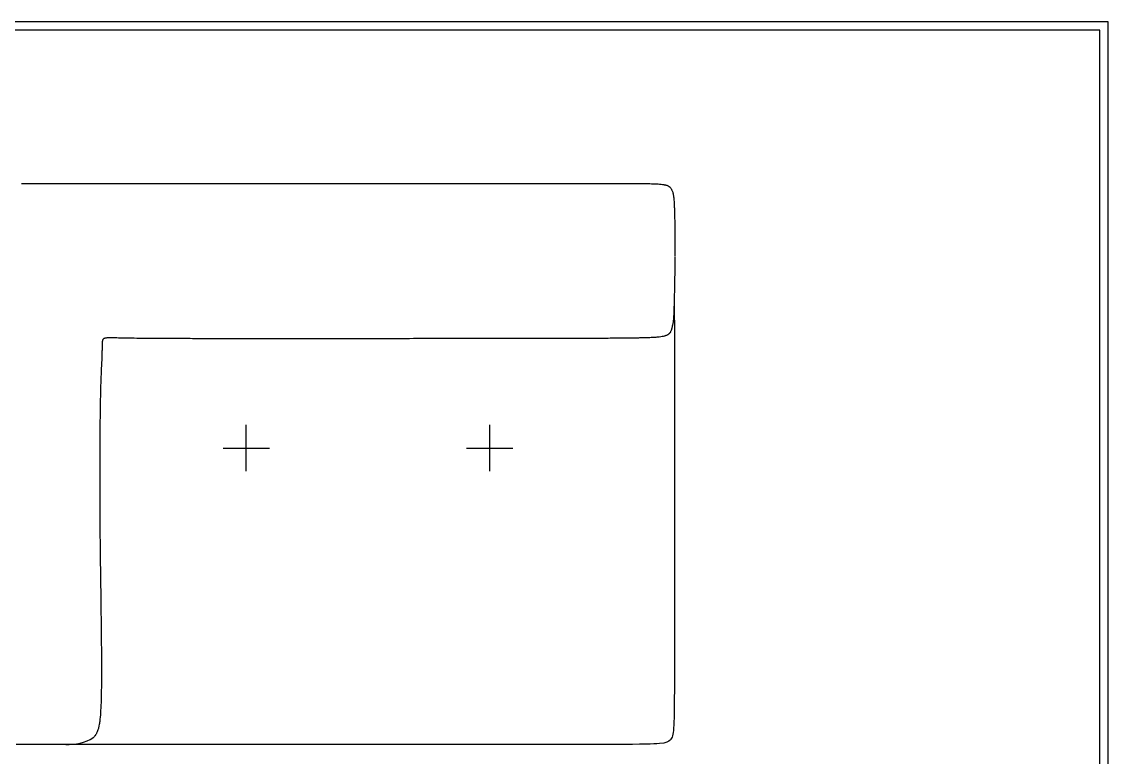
# Model space of a CAD drawing. Header units: millimetres. Extents: x 0 to 2575, y 0 to 3642.
# Drawn here: x 927 to 2575, y 2526 to 3642 of the extents above; entities that cross this region are included whole.
import ezdxf

# ---------------------------------------------------------------- set-up
doc = ezdxf.new("R2010")
doc.units = ezdxf.units.MM
doc.layers.add('4501 Delphi Corner module 120 x 85 cm - L', color=7, linetype='Continuous', true_color=0x000000)

msp = doc.modelspace()

# ---------------------------------------------------------------- linework, layer by layer
at = {"layer": '4501 Delphi Corner module 120 x 85 cm - L'}
for p, q in [((1267.8, 2960.3), (1267.8, 3030.3)), ((1636.9, 2960.3), (1636.9, 3030.3)), ((1232.8, 2995.3), (1302.8, 2995.3)), ((1601.9, 2995.3), (1671.9, 2995.3))]:
    msp.add_line(p, q, dxfattribs=at)
for points in [[(0, 0), (2575.1, 0), (2575.1, 3641.9), (0, 3641.9)], [(12.8, 12.8), (2562.3, 12.8), (2562.3, 3629.1), (12.8, 3629.1)]]:
    msp.add_lwpolyline(points, close=True, dxfattribs=at)
at = {"layer": '4501 Delphi Corner module 120 x 85 cm - L', "color": 178, "lineweight": -3, "true_color": 0x000000}
for points in [[(1912.9, 3387.2), (1913.2, 3386.6), (1913.7, 3385.6), (1914.1, 3384.6), (1914.1, 3384.5), (1914.5, 3383.4), (1914.8, 3382.2), (1915.1, 3381), (1915.2, 3380.2), (1915.3, 3379.6), (1915.6, 3378.2), (1915.8, 3377), (1915.8, 3376.6)], [(1917.9, 3286), (1917.8, 3283.1), (1917.8, 3280.2), (1917.8, 3277.4), (1917.8, 3274.5), (1917.7, 3271.6), (1917.7, 3268.6), (1917.7, 3266), (1917.7, 3265.7), (1917.6, 3262.7)], [(1917, 3180.8), (1917, 3174.3), (1917, 3172), (1917.1, 3167.7), (1917.1, 3161.1), (1917.1, 3154.3), (1917.1, 3147.5), (1917.1, 3140.6), (1917.1, 3133.5), (1917.1, 3126.5), (1917.1, 3126.4), (1917.2, 3119.1), (1917.2, 3111.7), (1917.2, 3104.1), (1917.2, 3096.4), (1917.2, 3088.6), (1917.2, 3080.6), (1917.2, 3072.4), (1917.2, 3064.1), (1917.2, 3055.7), (1917.2, 3047.1), (1917.2, 3038.4), (1917.2, 3029.5), (1917.2, 3020.6), (1917.2, 3011.4), (1917.2, 3002.2), (1917.2, 2992.8)]]:
    msp.add_lwpolyline(points, dxfattribs=at)
for points in [[(927, 3396.5), (976.8, 3396.5), (1033.4, 3396.5), (1091.3, 3396.5)], [(1091.3, 3396.5), (1149.3, 3396.5), (1208.6, 3396.5), (1268.7, 3396.5)], [(1268.7, 3396.5), (1328.9, 3396.5), (1389.9, 3396.5), (1451.4, 3396.5)], [(1451.4, 3396.5), (1512.9, 3396.5), (1574.8, 3396.5), (1642, 3396.5)], [(1642, 3396.5), (1709.2, 3396.5), (1781.7, 3396.5), (1825.6, 3396.5)], [(1825.6, 3396.5), (1836.6, 3396.5), (1845.8, 3396.5), (1853.6, 3396.5)], [(1916.7, 3218.4), (1916.8, 3207.2), (1916.9, 3195.2), (1917, 3182.4)], [(1917, 3182.4), (1917.1, 3156.9), (1917.1, 3128.5), (1917.1, 3096.9)], [(1046.5, 3076.7), (1045.9, 3050.3), (1045.7, 3016.9), (1045.5, 2990.2)], [(1917.2, 2992.8), (1917.2, 2960.2), (1917.1, 2903.1), (1917.1, 2870.5)], [(1045.8, 2870.2), (1046.2, 2825.8), (1047, 2781.2), (1047.5, 2736.6)], [(1917.1, 2870.5), (1917.1, 2826.7), (1917.1, 2779.8), (1917.1, 2736.8)], [(1917.1, 2736.8), (1917.1, 2693.8), (1917.1, 2654.8), (1917, 2626.8)], [(1917, 2626.8), (1916.9, 2598.8), (1916.6, 2581.7), (1915.8, 2570.9)], [(1915.8, 2570.9), (1915, 2560.1), (1913.6, 2555.6), (1910.9, 2552.6)], [(1005, 2545.6), (972.6, 2545.6), (943.3, 2545.6), (918.7, 2545.6)], [(1117.2, 2545.6), (1072.9, 2545.6), (1037.4, 2545.6), (1005, 2545.6)], [(1271.8, 2545.6), (1214.7, 2545.6), (1161.6, 2545.6), (1117.2, 2545.6)], [(1451.4, 2545.6), (1389.9, 2545.6), (1328.9, 2545.6), (1271.8, 2545.6)], [(1271.8, 2545.6), (1271.8, 2545.6), (1271.8, 2545.6), (1271.8, 2545.6)], [(1271.8, 2545.6), (1271.8, 2545.6), (1271.8, 2545.6), (1271.8, 2545.6)], [(1825.6, 2545.7), (1725.8, 2545.4), (1551.2, 2545.6), (1451.4, 2545.6)], [(1894.6, 2547.1), (1884.9, 2546.2), (1869.6, 2545.9), (1825.6, 2545.7)], [(1910.9, 2552.6), (1908.2, 2549.6), (1904.3, 2548), (1894.6, 2547.1)]]:
    msp.add_open_spline(points, degree=3, dxfattribs=at)
at = {"layer": '4501 Delphi Corner module 120 x 85 cm - L'}
for points in [[(1853.6, 3396.5), (1855.5, 3396.5), (1858.9, 3396.5), (1860.9, 3396.5)], [(994.1, 2545.6), (1007.1, 2545.6), (1025, 2548.4), (1035, 2555.6)]]:
    msp.add_open_spline(points, degree=3, dxfattribs=at)
at = {"layer": '4501 Delphi Corner module 120 x 85 cm - L', "color": 178, "lineweight": -3, "true_color": 0x000000}
for points, knots in [([(1860.9, 3396.5), (1863, 3396.5), (1865.2, 3396.5), (1870.9, 3396.5), (1874.5, 3396.4), (1879.3, 3396.4), (1880.8, 3396.3), (1883.5, 3396.3), (1884.7, 3396.2), (1889, 3396.1), (1891.9, 3396), (1894.6, 3395.7)], [35.256361, 35.256361, 35.256361, 35.256361, 41.836065, 41.836065, 52.819821, 52.819821, 57.437877, 57.437877, 61.575951, 61.575951, 72.037857, 72.037857, 72.037857, 72.037857]), ([(1894.6, 3395.7), (1895.4, 3395.7), (1896.2, 3395.6), (1898.3, 3395.3), (1899.7, 3395.2), (1901.5, 3394.8), (1902, 3394.7), (1903.1, 3394.5), (1903.6, 3394.4), (1904.5, 3394.1), (1905, 3394), (1905.9, 3393.7), (1906.3, 3393.5), (1907.4, 3393), (1908.1, 3392.6), (1908.9, 3392), (1909.2, 3391.8), (1909.8, 3391.4), (1910, 3391.2), (1910.5, 3390.7), (1910.8, 3390.4), (1911, 3390.2)], [72.037857, 72.037857, 72.037857, 72.037857, 75.071044, 75.071044, 80.723493, 80.723493, 83.373314, 83.373314, 85.927655, 85.927655, 88.403262, 88.403262, 91.050087, 91.050087, 95.547652, 95.547652, 97.887265, 97.887265, 100.242625, 100.242625, 102.648044, 102.648044, 102.648044, 102.648044]), ([(1911, 3390.2), (1911.4, 3389.7), (1911.8, 3389.1), (1912.5, 3388.1), (1912.7, 3387.7), (1912.9, 3387.2)], [102.648044, 102.648044, 102.648044, 102.648044, 107.66335, 107.66335, 111.263684, 111.263684, 111.263684, 111.263684]), ([(1915.8, 3376.6), (1915.9, 3376.4), (1915.9, 3376.1), (1916, 3375.6), (1916, 3375.2), (1916.1, 3374.4), (1916.1, 3373.9), (1916.3, 3372.3), (1916.4, 3370.9), (1916.7, 3367.4), (1916.8, 3365.3), (1916.9, 3361.5), (1917, 3360.3), (1917.1, 3358.3), (1917.1, 3357.6), (1917.1, 3355.6), (1917.2, 3354.2), (1917.2, 3352.9)], [123.263684, 123.263684, 123.263684, 123.263684, 125.857112, 125.857112, 130.135524, 130.135524, 134.741038, 134.741038, 145.95114, 145.95114, 156.687771, 156.687771, 161.100185, 161.100185, 163.320929, 163.320929, 167.457424, 167.457424, 167.457424, 167.457424]), ([(1917.2, 3352.9), (1917.3, 3348.6), (1917.4, 3344.8), (1917.6, 3336), (1917.6, 3331.6), (1917.7, 3327.1)], [167.457424, 167.457424, 167.457424, 167.457424, 179.97749, 179.97749, 193.21107, 193.21107, 193.21107, 193.21107]), ([(1917.7, 3327.1), (1917.8, 3322.3), (1917.8, 3317.4), (1917.9, 3307.4), (1917.9, 3302.2), (1917.9, 3297)], [193.21107, 193.21107, 193.21107, 193.21107, 207.642693, 207.642693, 223.407601, 223.407601, 223.407601, 223.407601]), ([(1917.9, 3297), (1917.9, 3295.1), (1917.9, 3293.3), (1917.9, 3290.6), (1917.9, 3289.6), (1917.9, 3288.3), (1917.9, 3287.8), (1917.9, 3287.3), (1917.9, 3287.2), (1917.9, 3287.1), (1917.9, 3287.1), (1917.9, 3287.1), (1917.9, 3287.1), (1917.9, 3287), (1917.9, 3287), (1917.9, 3287)], [223.407601, 223.407601, 223.407601, 223.407601, 228.889571, 228.889571, 231.680057, 231.680057, 233.066605, 233.066605, 233.240283, 233.240283, 233.327123, 233.327123, 233.370547, 233.370547, 233.413978, 233.413978, 233.413978, 233.413978]), ([(1917.6, 3262.7), (1917.5, 3257), (1917.4, 3251.2), (1917.2, 3242.3), (1917.2, 3239.5), (1917.1, 3234.2), (1917, 3231.6), (1916.9, 3229.2)], [9, 9, 9, 9, 24.755415, 24.755415, 33.007903, 33.007903, 42.795776, 42.795776, 42.795776, 42.795776]), ([(1916.9, 3229.2), (1916.9, 3228.1), (1916.9, 3227.1), (1916.8, 3224.8), (1916.8, 3223.6), (1916.8, 3221.6), (1916.7, 3220.8), (1916.7, 3219.2), (1916.7, 3218.5), (1916.6, 3214.8), (1916.5, 3212.3), (1916.5, 3210.4)], [42.795776, 42.795776, 42.795776, 42.795776, 46.174942, 46.174942, 51.121378, 51.121378, 55.466343, 55.466343, 59.651688, 59.651688, 79.41594, 79.41594, 79.41594, 79.41594]), ([(1916.7, 3218.5), (1916.7, 3218.1), (1916.7, 3217.8), (1916.8, 3211.3), (1916.8, 3205.4), (1916.9, 3193.2), (1917, 3186.9), (1917, 3180.8)], [29.131997, 29.131997, 29.131997, 29.131997, 30.281231, 30.281231, 48.271396, 48.271396, 68.372497, 68.372497, 68.372497, 68.372497]), ([(1916.5, 3210.4), (1916.4, 3210.2), (1916.4, 3210), (1916.4, 3209.2), (1916.4, 3208.6), (1916.4, 3207.3), (1916.3, 3206.5), (1916.3, 3205.3), (1916.3, 3204.9), (1916.3, 3204.3), (1916.3, 3204.2), (1916.3, 3204.2), (1916.2, 3201.7), (1916.1, 3198.6), (1915.9, 3195.8), (1915.7, 3193.6), (1915.6, 3191.2), (1915.3, 3188.9)], [79.41594, 79.41594, 79.41594, 79.41594, 81.544083, 81.544083, 85.522692, 85.522692, 89.669231, 89.669231, 91.994787, 91.994787, 92.389295, 92.389295, 92.389295, 105.486168, 105.486168, 105.486168, 115.586145, 115.586145, 115.586145, 115.586145]), ([(1915.3, 3188.9), (1915.1, 3187.4), (1914.9, 3185.8), (1914.6, 3183.8), (1914.5, 3183.5), (1914.4, 3182.6), (1914.3, 3182.1), (1914, 3180.6), (1913.8, 3179.6), (1913.5, 3178.6), (1913.4, 3177.9), (1913.2, 3177.3), (1912.9, 3176.3), (1912.8, 3175.9), (1912.6, 3175.3), (1912.6, 3175.1), (1912.5, 3174.9)], [115.586145, 115.586145, 115.586145, 115.586145, 122.16325, 122.16325, 123.233079, 123.233079, 125.1921, 125.1921, 128.606177, 128.606177, 128.606177, 130.79482, 130.79482, 132.103677, 132.103677, 132.864577, 132.864577, 132.864577, 132.864577]), ([(1908.1, 3167.9), (1907.9, 3167.7), (1907.7, 3167.6), (1907.2, 3167.3), (1906.9, 3167.1), (1906.2, 3166.7), (1905.6, 3166.4), (1904.4, 3165.9), (1903.7, 3165.7), (1902.5, 3165.3), (1902.1, 3165.2), (1900.6, 3164.8), (1899.5, 3164.6), (1897, 3164.1), (1895.6, 3163.9), (1894.2, 3163.7)], [163.8504, 163.8504, 163.8504, 163.8504, 165.074012, 165.074012, 166.409913, 166.409913, 168.326925, 168.326925, 170.636595, 170.636595, 172.02662, 172.02662, 175.341076, 175.341076, 179.536626, 179.536626, 179.536626, 179.536626]), ([(1909.3, 3169.2), (1909.2, 3169.1), (1909.2, 3169), (1909.1, 3168.9), (1909.1, 3168.8), (1909, 3168.7), (1908.9, 3168.7), (1908.9, 3168.6), (1908.9, 3168.6), (1908.9, 3168.6), (1908.8, 3168.5), (1908.7, 3168.4), (1908.7, 3168.4), (1908.5, 3168.2), (1908.4, 3168.1), (1908.1, 3167.9)], [155.640901, 155.640901, 155.640901, 155.640901, 156.995321, 156.995321, 158.500542, 158.500542, 159.858205, 159.858205, 159.999968, 159.999968, 160.87322, 160.87322, 161.674837, 161.674837, 163.8504, 163.8504, 163.8504, 163.8504]), ([(1911.4, 3172.2), (1911.3, 3171.8), (1911.1, 3171.5), (1910.9, 3171.2), (1910.7, 3170.8), (1910.5, 3170.6), (1910.4, 3170.3), (1910.3, 3170.2), (1910.2, 3170.1), (1910.1, 3170), (1910, 3169.9), (1909.9, 3169.8), (1909.8, 3169.7), (1909.7, 3169.5), (1909.5, 3169.4), (1909.4, 3169.3), (1909.4, 3169.2), (1909.3, 3169.2), (1909.3, 3169.2)], [146.823132, 146.823132, 146.823132, 146.823132, 148.967493, 148.967493, 148.967493, 151.130845, 151.130845, 151.130845, 152.185159, 152.185159, 152.185159, 153.213449, 153.213449, 153.213449, 155.107846, 155.107846, 155.107846, 155.640901, 155.640901, 155.640901, 155.640901]), ([(1912.5, 3174.9), (1912.5, 3174.8), (1912.4, 3174.8), (1912.4, 3174.7), (1912.4, 3174.7), (1912.4, 3174.6), (1912.4, 3174.6), (1912.4, 3174.6), (1912.4, 3174.5), (1912.3, 3174.5), (1912.3, 3174.4), (1912.3, 3174.4), (1912.3, 3174.3), (1912.3, 3174.3), (1912.3, 3174.3), (1912.3, 3174.2), (1912.2, 3174.2), (1912.2, 3174.1), (1912.2, 3174.1), (1912.2, 3174.1), (1912.2, 3174.1), (1912.2, 3174), (1912.2, 3174), (1912.2, 3174), (1912.2, 3174), (1912.2, 3173.9), (1912.1, 3173.9), (1912.1, 3173.9), (1912.1, 3173.8), (1912.1, 3173.8), (1912.1, 3173.7), (1912.1, 3173.7), (1912.1, 3173.7), (1912, 3173.6), (1912, 3173.6), (1912, 3173.6), (1912, 3173.5), (1911.8, 3173), (1911.6, 3172.6), (1911.4, 3172.2)], [132.864577, 132.864577, 132.864577, 132.864577, 133.864577, 133.864577, 133.864577, 134.864577, 134.864577, 134.864577, 135.864577, 135.864577, 135.864577, 136.864577, 136.864577, 136.864577, 137.864577, 137.864577, 137.864577, 138.864577, 138.864577, 138.864577, 139.864577, 139.864577, 139.864577, 140.864577, 140.864577, 140.864577, 141.864577, 141.864577, 141.864577, 142.864577, 142.864577, 142.864577, 143.864577, 143.864577, 143.864577, 144.864577, 144.864577, 144.864577, 146.823132, 146.823132, 146.823132, 146.823132]), ([(1049.2, 3154.9), (1049.2, 3153.8), (1049.1, 3152.7), (1049.1, 3150.7), (1049.1, 3149.7), (1049, 3146.6), (1049, 3144.5), (1048.9, 3142.4)], [1030.430933, 1030.430933, 1030.430933, 1030.430933, 1033.635445, 1033.635445, 1036.687589, 1036.687589, 1043.002036, 1043.002036, 1043.002036, 1043.002036]), ([(1050.3, 3160), (1050, 3159.6), (1049.9, 3159.2), (1049.6, 3158.4), (1049.5, 3158), (1049.4, 3157.1), (1049.3, 3156.6), (1049.3, 3155.7), (1049.2, 3155.3), (1049.2, 3154.9)], [1024.992193, 1024.992193, 1024.992193, 1024.992193, 1026.325316, 1026.325316, 1027.570278, 1027.570278, 1029.14402, 1029.14402, 1030.430933, 1030.430933, 1030.430933, 1030.430933]), ([(1054.1, 3162), (1053.7, 3161.9), (1053.4, 3161.9), (1052.7, 3161.7), (1052.3, 3161.6), (1051.2, 3161.1), (1050.7, 3160.6), (1050.3, 3160)], [1020.379084, 1020.379084, 1020.379084, 1020.379084, 1021.417905, 1021.417905, 1022.679599, 1022.679599, 1024.992193, 1024.992193, 1024.992193, 1024.992193]), ([(1064, 3162.4), (1062.3, 3162.4), (1060.6, 3162.4), (1058.1, 3162.3), (1057.3, 3162.3), (1055.7, 3162.2), (1054.9, 3162.1), (1054.1, 3162)], [1010.058117, 1010.058117, 1010.058117, 1010.058117, 1015.237341, 1015.237341, 1017.78867, 1017.78867, 1020.379084, 1020.379084, 1020.379084, 1020.379084]), ([(1085, 3161.9), (1081.4, 3162), (1077.5, 3162.1), (1072.3, 3162.2), (1070.7, 3162.3), (1067.3, 3162.3), (1065.7, 3162.4), (1064, 3162.4)], [988.888446, 988.888446, 988.888446, 988.888446, 999.767068, 999.767068, 1004.721141, 1004.721141, 1010.058117, 1010.058117, 1010.058117, 1010.058117]), ([(1142.5, 3161.4), (1134, 3161.4), (1125.2, 3161.5), (1110.8, 3161.6), (1106, 3161.6), (1096.3, 3161.8), (1090.4, 3161.8), (1085, 3161.9)], [931.376527, 931.376527, 931.376527, 931.376527, 956.491935, 956.491935, 970.96919, 970.96919, 988.888446, 988.888446, 988.888446, 988.888446]), ([(1274.9, 3161.2), (1252.6, 3161.2), (1231.5, 3161.2), (1199.5, 3161.2), (1188.6, 3161.2), (1167, 3161.3), (1154.9, 3161.3), (1142.5, 3161.4)], [798.941438, 798.941438, 798.941438, 798.941438, 855.485913, 855.485913, 890.008108, 890.008108, 931.376527, 931.376527, 931.376527, 931.376527]), ([(1451.5, 3161.2), (1421.2, 3161.2), (1390.9, 3161.2), (1332.2, 3161.2), (1303.7, 3161.2), (1274.9, 3161.2)], [622.413932, 622.413932, 622.413932, 622.413932, 713.991098, 713.991098, 798.941438, 798.941438, 798.941438, 798.941438]), ([(1642.1, 3161.3), (1609.8, 3161.3), (1577.3, 3161.3), (1513.6, 3161.2), (1482.6, 3161.2), (1451.5, 3161.2)], [431.823524, 431.823524, 431.823524, 431.823524, 529.664512, 529.664512, 622.413932, 622.413932, 622.413932, 622.413932]), ([(1825.6, 3161.8), (1817.4, 3161.7), (1809.4, 3161.7), (1792, 3161.6), (1782.7, 3161.6), (1759.4, 3161.5), (1743.7, 3161.5), (1700.2, 3161.4), (1672.1, 3161.3), (1642.1, 3161.3)], [248.235693, 248.235693, 248.235693, 248.235693, 275.52039, 275.52039, 308.003911, 308.003911, 357.445169, 357.445169, 431.823524, 431.823524, 431.823524, 431.823524]), ([(1894.2, 3163.7), (1892.5, 3163.5), (1890.7, 3163.3), (1887.9, 3163.1), (1886.8, 3163), (1883.1, 3162.8), (1880.4, 3162.7), (1874.3, 3162.5), (1870.8, 3162.4), (1865.2, 3162.3), (1863, 3162.2), (1855.6, 3162.1), (1850.4, 3162), (1838.6, 3161.9), (1832.1, 3161.8), (1825.6, 3161.8)], [179.536626, 179.536626, 179.536626, 179.536626, 184.656015, 184.656015, 187.78954, 187.78954, 195.495173, 195.495173, 205.715182, 205.715182, 212.013243, 212.013243, 227.610443, 227.610443, 248.235693, 248.235693, 248.235693, 248.235693]), ([(1048.9, 3142.4), (1048.8, 3138.6), (1048.7, 3134.4), (1048.4, 3127.2), (1048.2, 3123.6), (1048, 3119.7)], [1043.002036, 1043.002036, 1043.002036, 1043.002036, 1054.867295, 1054.867295, 1065.663126, 1065.663126, 1065.663126, 1065.663126]), ([(1048, 3119.7), (1047.9, 3116.1), (1047.7, 3112.5), (1047.4, 3105.9), (1047.3, 3102.6), (1046.9, 3091.8), (1046.7, 3084.4), (1046.5, 3076.7)], [1065.663126, 1065.663126, 1065.663126, 1065.663126, 1077.941801, 1077.941801, 1088.44418, 1088.44418, 1108.701882, 1108.701882, 1108.701882, 1108.701882]), ([(1045.5, 2990.2), (1045.5, 2971.1), (1045.4, 2952.1), (1045.5, 2912.2), (1045.7, 2891.1), (1045.8, 2870.2)], [1195.210058, 1195.210058, 1195.210058, 1195.210058, 1251.447223, 1251.447223, 1315.211936, 1315.211936, 1315.211936, 1315.211936]), ([(1047.5, 2736.6), (1047.7, 2718.5), (1047.9, 2701.5), (1048.1, 2667), (1048.2, 2645.1), (1047.9, 2626.7)], [1448.867538, 1448.867538, 1448.867538, 1448.867538, 1499.713165, 1499.713165, 1558.75891, 1558.75891, 1558.75891, 1558.75891]), ([(1047.9, 2626.7), (1047.8, 2622.4), (1047.7, 2618), (1047.5, 2608.2), (1047.2, 2602.5), (1046.6, 2592.8), (1046.3, 2588.3), (1045.6, 2581.9), (1045.3, 2579.7), (1044.8, 2576.4), (1044.5, 2575.2), (1044.1, 2573.1), (1043.9, 2572.2), (1043.7, 2571.3)], [1558.75891, 1558.75891, 1558.75891, 1558.75891, 1572.009023, 1572.009023, 1588.367415, 1588.367415, 1601.410476, 1601.410476, 1607.991412, 1607.991412, 1611.638257, 1611.638257, 1614.484278, 1614.484278, 1614.484278, 1614.484278]), ([(1043.7, 2571.3), (1043.3, 2569.7), (1042.8, 2568.2), (1041.9, 2565.4), (1041.3, 2564.1), (1040.5, 2562.4), (1040.3, 2561.9), (1039.5, 2560.6), (1039, 2559.8), (1037.9, 2558.4), (1037.4, 2557.8), (1036.6, 2556.9), (1036.2, 2556.6), (1035.6, 2556), (1035.3, 2555.8), (1035, 2555.6)], [1614.484278, 1614.484278, 1614.484278, 1614.484278, 1619.354509, 1619.354509, 1623.33408, 1623.33408, 1625.041938, 1625.041938, 1627.959423, 1627.959423, 1630.388996, 1630.388996, 1632.003546, 1632.003546, 1633.580601, 1633.580601, 1633.580601, 1633.580601])]:
    msp.add_open_spline(points, degree=3, knots=knots, dxfattribs=at)

doc.saveas('drawing.dxf')
